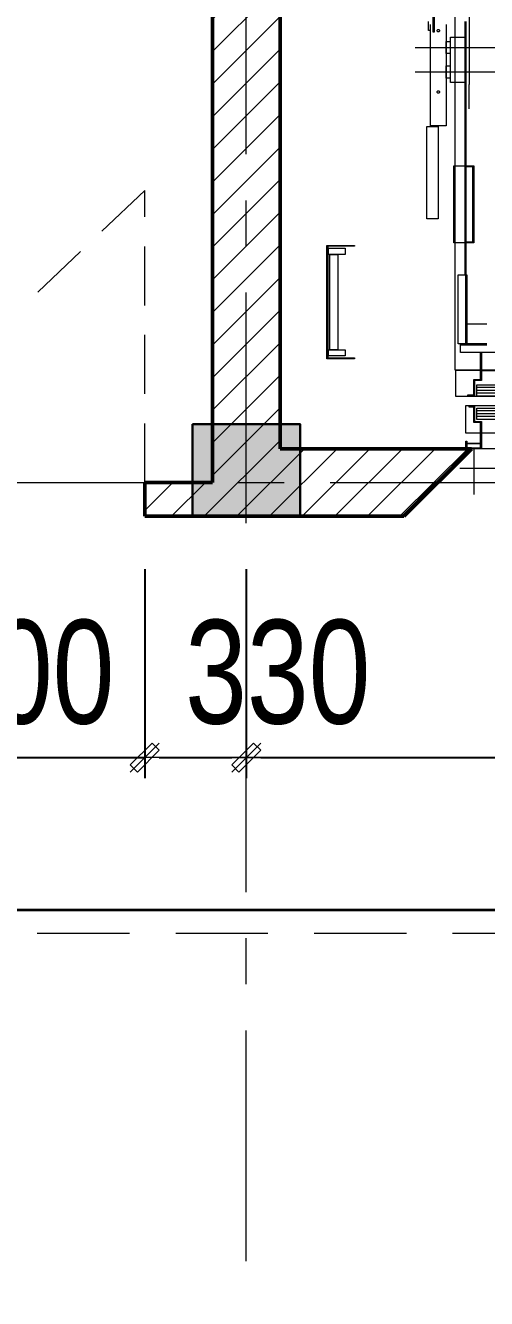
# Model space of a CAD drawing. Header units: millimetres. Extents: x 1109421 to 1726579, y -247837 to 144927.
# Drawn here: x 1562536 to 1564035, y -208375 to -204234 of the extents above; entities that cross this region are included whole.
import ezdxf

# ---------------------------------------------------------------- set-up
doc = ezdxf.new("R2010")
doc.units = ezdxf.units.MM
doc.header["$LTSCALE"] = 600
doc.header["$MEASUREMENT"] = 0
for name, pattern in [('00_Hidden', [2.4, 1.6, -0.8]), ('CENTER', [2, 1.25, -0.25, 0.25, -0.25]), ('HIDDEN', [0.375, 0.25, -0.125])]:
    doc.linetypes.add(name, pattern=pattern)
doc.layers.get('0').update_dxf_attribs({"lineweight": 0})
doc.layers.get('Defpoints').update_dxf_attribs({"lineweight": 0})
for name, color, linetype, lineweight in [('cat1', 30, 'Continuous', 50), ('cat2', 22, 'Continuous', 30), ('dim', 144, 'Continuous', 13), ('HATCH-1', 250, 'Continuous', 9), ('hatch1', 136, 'Continuous', 9), ('LC MANH DUT', 35, 'HIDDEN', 5), ('Noi that', 35, 'Continuous', 9), ('PCCC - CHUA CHAY - ONG D80', 30, 'Continuous', 35), ('thay1', 63, 'Continuous', 18), ('truc', 76, 'CENTER', 9)]:
    doc.layers.add(name, color=color, linetype=linetype, lineweight=lineweight)
doc.styles.add('HOATBIF', font='hoatbif.shx', dxfattribs={"width": 0.8})
doc.dimstyles.new('1-135', dxfattribs={"dimscale": 135, "dimtxt": 2.5, "dimasz": 0.35, "dimexe": 0.5, "dimexo": 0, "dimgap": 0.8, "dimtad": 1, "dimdec": 0, "dimzin": 0, "dimdsep": 46, "dimtxsty": 'HOATBIF', "dimblk1": 'DOT', "dimblk2": 'DOT', "dimsah": 1, "dimcen": -1, "dimdle": 1, "dimclrd": 256, "dimclre": 256, "dimclrt": 4, "dimadec": 3, "dimazin": 2, "dimtfac": 0.333333, "dimtdec": 0, "dimtix": 1, "dimtmove": 2, "dimatfit": 3, "dimldrblk": 'DOT', "dimfxl": 1, "dimtvp": 0.833333, "dimtolj": 1, "dimtzin": 0, "dimarcsym": 0})

# ---------------------------------------------------------------- blocks, each defined once
blk = doc.blocks.new('tm1')
at = {"layer": 'HATCH-1', "color": 250}
for p, q in [((1882.7, 255), (1882.7, 2755)), ((1837.7, 1425), (1837.7, 1185)), ((1950.7, 1411.5), (1950.7, 1355)), ((1954.7, 1355), (1954.7, 1415.5)), ((1847.7, 1390), (1847.7, 565.7)), ((1850.7, 565.7), (1850.7, 1390)), ((1912.7, 1380), (1912.7, 1050)), ((1962.7, 1050), (1962.7, 1380)), ((1969.7, 1360), (1969.7, 1390)), ((1897.7, 1338.5), (1850.7, 1338.5)), ((1897.7, 1191.5), (1897.7, 1338.5)), ((1934, 1361.5), (1933.7, 1360)), ((1933.7, 1360), (1934, 1358.5)), ((1934.8, 1362.8), (1934, 1361.5)), ((1934, 1358.5), (1934.8, 1357.2)), ((1936.1, 1363.7), (1934.8, 1362.8)), ((1934.8, 1357.2), (1936.1, 1356.3)), ((1937.7, 1364), (1936.1, 1363.7)), ((1936.1, 1356.3), (1937.7, 1356)), ((1939.2, 1363.7), (1937.7, 1364)), ((1937.7, 1356), (1939.2, 1356.3)), ((1940.5, 1362.8), (1939.2, 1363.7)), ((1939.2, 1356.3), (1940.5, 1357.2)), ((1941.4, 1361.5), (1940.5, 1362.8)), ((1940.5, 1357.2), (1941.4, 1358.5)), ((1941.7, 1360), (1941.4, 1361.5)), ((1941.4, 1358.5), (1941.7, 1360)), ((1950.7, 1355), (1954.7, 1355)), ((1962.7, 1360), (1969.7, 1360)), ((2012.7, 1305), (1662.7, 1305)), ((1907, 1325), (1897.7, 1325)), ((1897.7, 1285), (1907, 1285)), ((1912.7, 1325), (1907, 1325)), ((1907, 1285), (1912.7, 1285)), ((1912.7, 1285), (1912.7, 1325)), ((1907, 1245), (1897.7, 1245)), ((1912.7, 1245), (1907, 1245)), ((1912.7, 1205), (1912.7, 1245)), ((1662.7, 1225), (2012.7, 1225)), ((1897.7, 1205), (1907, 1205)), ((1907, 1205), (1912.7, 1205)), ((1837.7, 1105), (1837.7, 1185)), ((1850.7, 1191.5), (1897.7, 1191.5)), ((1934, 1161.5), (1933.7, 1160)), ((1933.7, 1160), (1934, 1158.5)), ((1934.8, 1162.8), (1934, 1161.5)), ((1936.1, 1163.7), (1934.8, 1162.8)), ((1937.7, 1164), (1936.1, 1163.7)), ((1939.2, 1163.7), (1937.7, 1164)), ((1940.5, 1162.8), (1939.2, 1163.7)), ((1941.4, 1161.5), (1940.5, 1162.8)), ((1941.7, 1160), (1941.4, 1161.5)), ((1941.4, 1158.5), (1941.7, 1160)), ((1934, 1158.5), (1934.8, 1157.2)), ((1934.8, 1157.2), (1936.1, 1156.3)), ((1936.1, 1156.3), (1937.7, 1156)), ((1937.7, 1156), (1939.2, 1156.3)), ((1939.2, 1156.3), (1940.5, 1157.2)), ((1940.5, 1157.2), (1941.4, 1158.5)), ((1912.7, 1050), (1962.7, 1050)), ((1974.7, 1048), (1938.7, 1048)), ((1938.7, 1048), (1938.7, 748)), ((1974.7, 748), (1974.7, 1048)), ((1847.7, 920), (1822.7, 920)), ((1822.7, 920), (1822.7, 670)), ((1847.7, 920), (1822.7, 920)), ((1822.7, 920), (1822.7, 670)), ((1825.7, 917), (1847.7, 917)), ((1825.7, 673), (1825.7, 917)), ((1847.7, 917), (1847.7, 920)), ((1887.7, 920), (1850.7, 920)), ((1887.7, 670), (1887.7, 920)), ((1938.7, 748), (1974.7, 748)), ((1822.7, 670), (1847.7, 670)), ((1822.7, 670), (1847.7, 670)), ((1847.7, 673), (1825.7, 673)), ((1847.7, 670), (1847.7, 673)), ((1850.7, 670), (1887.7, 670)), ((2210, 661.5), (2210, 658.5)), ((2300, 661.5), (2210, 661.5)), ((2210, 658.5), (2297, 658.5)), ((2295, 652), (2240, 652)), ((2240, 652), (2240, 632)), ((2240, 632), (2295, 632)), ((2290, 632), (2264, 632)), ((2264, 632), (2264, 322)), ((2290, 322), (2290, 632)), ((2295, 632), (2295, 652)), ((2297, 658.5), (2297, 295.5)), ((2300, 292.5), (2300, 661.5)), ((1848.2, 565.7), (1845.2, 565.7)), ((1845.2, 565.7), (1845.2, 340.7)), ((1848.2, 340.7), (1848.2, 565.7)), ((1873.2, 565.7), (1848.2, 565.7)), ((1848.2, 565.7), (1848.2, 340.7)), ((1873.2, 340.7), (1873.2, 565.7)), ((1845.2, 405.7), (1780.2, 405.7)), ((1845.2, 340.7), (1845.2, 405.7)), ((1780.2, 340.7), (1845.2, 340.7)), ((1865.2, 340.7), (1780.2, 340.7)), ((1780.2, 337.7), (1865.2, 337.7)), ((1865.2, 337.7), (1780.2, 337.7)), ((1845.2, 340.7), (1848.2, 340.7)), ((1848.2, 340.7), (1873.2, 340.7)), ((1865.2, 337.7), (1865.2, 340.7)), ((1865.2, 312.7), (1865.2, 337.7)), ((1640.2, 312.7), (1865.2, 312.7)), ((1797.7, 312.7), (1797.7, 222)), ((1800.7, 225), (1800.7, 312.7)), ((2210, 295.5), (2210, 292.5)), ((2297, 295.5), (2210, 295.5)), ((2210, 292.5), (2300, 292.5)), ((2295, 322), (2240, 322)), ((2240, 322), (2240, 302)), ((2240, 302), (2295, 302)), ((2264, 322), (2290, 322)), ((2295, 302), (2295, 322)), ((512.7, 255), (1882.7, 255)), ((697.7, 253.5), (1797.7, 253.5)), ((1881.2, 255), (1800.7, 255)), ((1881.2, 170), (1881.2, 255)), ((1812.6, 208), (1275.2, 208)), ((1797.7, 222), (1819.7, 222)), ((1822.7, 225), (1800.7, 225)), ((1812.6, 171), (1812.6, 208)), ((1819.7, 222), (1819.7, 172)), ((1822.7, 175), (1822.7, 225)), ((531.9, 170), (1881.2, 170)), ((1275.2, 198.7), (1812.7, 198.7)), ((1275.2, 189.5), (1812.7, 189.5)), ((1275.2, 180.2), (1812.7, 180.2)), ((1275.2, 171), (1812.6, 171)), ((1819.7, 172), (1841.2, 172)), ((1841.2, 175), (1822.7, 175)), ((1841.2, 172), (1841.2, 175)), ((1847.7, 140), (531.9, 140)), ((1812.6, 132), (1275.2, 132)), ((1812.6, 95), (1812.6, 132)), ((1837.7, 138.5), (1819.7, 138.5)), ((1819.7, 138.5), (1819.7, 88.5)), ((1822.7, 135.5), (1837.7, 135.5)), ((1822.7, 85.5), (1822.7, 135.5)), ((1837.7, 135.5), (1837.7, 138.5)), ((1847.7, 50), (1847.7, 140)), ((1275.2, 122.7), (1812.7, 122.7)), ((1275.2, 113.5), (1812.7, 113.5)), ((1275.2, 104.2), (1812.7, 104.2)), ((1275.2, 95), (1812.6, 95)), ((1797.7, 88.5), (1797.7, 0)), ((1819.7, 88.5), (1797.7, 88.5)), ((1800.7, 3), (1800.7, 85.5)), ((1800.7, 85.5), (1822.7, 85.5)), ((1847.8, 87), (1847.7, 87)), ((1847.7, 83), (1847.8, 83)), ((1847.8, 83), (1847.8, 87)), ((97.7, 50), (1797.7, 50)), ((1797.7, 0), (1797.7, 50)), ((1800.7, 50), (1847.7, 50)), ((1844.7, 17), (1800.7, 17)), ((1800.7, 17), (1844.7, 17)), ((1844.7, 17), (1800.7, 17)), ((1844.7, 3), (1800.7, 3)), ((1847.7, 25), (1844.7, 25)), ((1844.7, 25), (1844.7, 3)), ((1847.7, 0), (1847.7, 25)), ((697.7, 0), (1797.7, 0)), ((1797.7, 0), (1847.7, 0)), ((1822.7, 0), (1822.7, -149.1)), ((1867.7, -63), (672.7, -63))]:
    blk.add_line(p, q, dxfattribs=at)
blk = doc.blocks.new('DOT')
at = {"layer": 'dim'}
for p, q in [((-1, -1), (1, 1)), ((-3, 0), (3, 0))]:
    blk.add_line(p, q, dxfattribs=at)
blk.add_lwpolyline([(0.5, 1), (-1, -0.5), (-0.5, -1), (1, 0.5)], close=True, dxfattribs=at)
blk = doc.blocks.new('*D1388')
at = {"layer": 'Defpoints', "color": 0, "transparency": 16777216}
for p in [(1561923.8, -206002.7), (1562923.8, -206002.7), (1562923.8, -206615)]:
    blk.add_point(p, dxfattribs=at)
at = {"layer": 'dim', "lineweight": -2, "transparency": 16777216}
for p, q in [((1561923.8, -206002.7), (1561923.8, -206682.5)), ((1562923.8, -206002.7), (1562923.8, -206682.5)), ((1561876.6, -206615), (1561829.3, -206615)), ((1561923.8, -206615), (1562923.8, -206615)), ((1562971.1, -206615), (1563018.3, -206615))]:
    blk.add_line(p, q, dxfattribs=at)
at = {"layer": 'dim', "lineweight": -2, "transparency": 16777216, "xscale": 47.25, "yscale": 47.25, "zscale": 47.25}
blk.add_blockref('DOT', (1561923.8, -206615), dxfattribs=at)
at = {"layer": 'dim', "lineweight": -2, "transparency": 16777216, "xscale": 47.25, "yscale": 47.25, "zscale": 47.25, "rotation": 180}
blk.add_blockref('DOT', (1562923.8, -206615), dxfattribs=at)
at = {"layer": 'dim', "color": 4, "transparency": 16777216, "insert": (1562423.8, -206338.2), "char_height": 337.5, "attachment_point": 5, "style": 'HOATBIF'}
blk.add_mtext('\\A1;1000', dxfattribs=at)
blk = doc.blocks.new('_Dot')
at = {"color": 0, "linetype": 'ByBlock', "lineweight": -2}
blk.add_line((-0.5, 0), (-1, 0), dxfattribs=at)
at = {"color": 0, "linetype": 'ByBlock', "const_width": 0.5}
blk.add_lwpolyline([(-0.25, 0, 1), (0.25, 0, 1)], format="xyb", close=True, dxfattribs=at)
blk = doc.blocks.new('*D1389')
at = {"layer": 'Defpoints', "color": 0, "transparency": 16777216}
for p in [(1562923.8, -206002.7), (1563253.8, -206002.7), (1563253.8, -206615)]:
    blk.add_point(p, dxfattribs=at)
at = {"layer": 'dim', "lineweight": -2, "transparency": 16777216}
for p, q in [((1562923.8, -206002.7), (1562923.8, -206682.5)), ((1563253.8, -206002.7), (1563253.8, -206682.5)), ((1562971.1, -206615), (1563206.6, -206615))]:
    blk.add_line(p, q, dxfattribs=at)
at = {"layer": 'dim', "lineweight": -2, "transparency": 16777216, "xscale": 47.25, "yscale": 47.25, "zscale": 47.25, "rotation": 180}
blk.add_blockref('DOT', (1562923.8, -206615), dxfattribs=at)
at = {"layer": 'dim', "lineweight": -2, "transparency": 16777216, "xscale": 47.25, "yscale": 47.25, "zscale": 47.25}
blk.add_blockref('DOT', (1563253.8, -206615), dxfattribs=at)
at = {"layer": 'dim', "color": 4, "transparency": 16777216, "insert": (1563356.3, -206338.2), "char_height": 337.5, "attachment_point": 5, "style": 'HOATBIF'}
blk.add_mtext('\\A1;330', dxfattribs=at)
blk = doc.blocks.new('*D1390')
at = {"layer": 'Defpoints', "color": 0, "transparency": 16777216}
for p in [(1563253.8, -206002.7), (1565933.8, -206002.7), (1565933.8, -206615)]:
    blk.add_point(p, dxfattribs=at)
at = {"layer": 'dim', "lineweight": -2, "transparency": 16777216}
for p, q in [((1563253.8, -206002.7), (1563253.8, -206682.5)), ((1565933.8, -206002.7), (1565933.8, -206682.5)), ((1563301.1, -206615), (1565886.6, -206615))]:
    blk.add_line(p, q, dxfattribs=at)
at = {"layer": 'dim', "lineweight": -2, "transparency": 16777216, "xscale": 47.25, "yscale": 47.25, "zscale": 47.25, "rotation": 180}
blk.add_blockref('DOT', (1563253.8, -206615), dxfattribs=at)
at = {"layer": 'dim', "lineweight": -2, "transparency": 16777216, "xscale": 47.25, "yscale": 47.25, "zscale": 47.25}
blk.add_blockref('DOT', (1565933.8, -206615), dxfattribs=at)
at = {"layer": 'dim', "color": 4, "transparency": 16777216, "insert": (1564593.8, -206338.2), "char_height": 337.5, "attachment_point": 5, "style": 'HOATBIF'}
blk.add_mtext('\\A1;2680', dxfattribs=at)
blk = doc.blocks.new('COT BT')
at = {"layer": 'cat2', "ltscale": 2}
h = blk.add_hatch(color=256, dxfattribs=at)
h.dxf.hatch_style = 1
h.paths.add_polyline_path([(240, 190), (-110, 190), (-110, -110), (240, -110)])
blk.add_lwpolyline([(-110, 190), (240, 190), (240, -110), (-110, -110)], close=True, dxfattribs=at)

msp = doc.modelspace()

# ---------------------------------------------------------------- hatches: boundary and pattern name
at = {"layer": 'hatch1'}
h = msp.add_hatch(dxfattribs=at)
h.set_pattern_fill('ANSI31', color=256, scale=600)
h.set_pattern_definition([(45, (-475069.9, -175305.75), (-53.0330086, 53.0330086), [])])
h.paths.add_polyline_path([(1588443.8, -200610.3), (1546423.8, -200610.3), (1546423.8, -206120.3), (1546643.8, -206120.3), (1546643.8, -200830.3), (1548883.8, -200830.3), (1548883.8, -206620.3), (1549103.8, -206620.3), (1549103.8, -200830.3), (1558423.8, -200830.3), (1558423.8, -206020.3), (1558643.8, -206020.3), (1558643.8, -205830.3), (1561923.8, -205830.3), (1561923.8, -205720.3), (1558643.8, -205720.3), (1558643.8, -200830.3), (1563143.8, -200830.3), (1563143.8, -205720.3), (1562923.8, -205720.3), (1562923.8, -205830.3), (1563765.6, -205830.3), (1563985.6, -205610.3), (1563363.8, -205610.3), (1563363.8, -200830.3), (1565823.8, -200830.3), (1565823.8, -205610.3), (1565145.6, -205610.3), (1565365.6, -205830.3), (1568253.8, -205830.3), (1568253.8, -205720.3), (1566043.8, -205720.3), (1566043.8, -200830.3), (1571023.8, -200830.3), (1571023.8, -205720.3), (1571243.8, -205720.3), (1571243.8, -200830.3), (1574068.8, -200830.3), (1574068.8, -203830.3), (1572968.8, -203830.3), (1572968.8, -204710.3), (1573078.8, -204710.3), (1573078.8, -203940.3), (1575078.8, -203940.3), (1575078.8, -204710.3), (1575188.8, -204710.3), (1575188.8, -203830.3), (1574288.8, -203830.3), (1574288.8, -200830.3), (1577023.8, -200830.3), (1577023.8, -205720.3), (1575188.8, -205720.3), (1575188.8, -205610.3), (1575078.8, -205610.3), (1575078.8, -205830.3), (1577568.8, -205830.3), (1577568.8, -205610.3), (1577243.8, -205610.3), (1577243.8, -200830.3), (1580078.8, -200830.3), (1580078.8, -205610.3), (1579968.8, -205610.3), (1579968.8, -205830.3), (1580078.8, -205830.3), (1580448.8, -205830.3), (1580448.8, -205610.3), (1580188.8, -205610.3), (1580188.8, -200830.3), (1583078.8, -200830.3), (1583078.8, -205610.3), (1582848.8, -205610.3), (1582848.8, -205830.3), (1583513.8, -205830.3), (1583513.8, -205610.3), (1583188.8, -205610.3), (1583188.8, -200830.3), (1588223.8, -200830.3), (1588223.8, -205610.3), (1585913.8, -205610.3), (1585913.8, -205830.3), (1586023.8, -205830.3), (1586023.8, -206570.3), (1586243.8, -206570.3), (1586243.8, -205830.3), (1588223.8, -205830.3), (1588223.8, -212610.3), (1587243.8, -212610.3), (1587243.8, -213270.3), (1588443.8, -213270.3), (1588443.8, -212610.3)])
h.paths.add_polyline_path([(1587463.8, -212830.3), (1588223.8, -212830.3), (1588223.8, -213050.3), (1587463.8, -213050.3)], flags=16)
h.paths.add_polyline_path([(1573078.8, -205610.3), (1572968.8, -205610.3), (1572968.8, -205720.3), (1569553.8, -205720.3), (1569553.8, -205830.3), (1573078.8, -205830.3)], flags=17)
h.paths.add_polyline_path([(1579068.8, -205610.3), (1578768.8, -205610.3), (1578768.8, -205830.3), (1579068.8, -205830.3)], flags=17)
h.paths.add_polyline_path([(1581948.8, -205610.3), (1581648.8, -205610.3), (1581648.8, -205830.3), (1581948.8, -205830.3)], flags=17)
h.paths.add_polyline_path([(1585013.8, -205610.3), (1584713.8, -205610.3), (1584713.8, -205830.3), (1585013.8, -205830.3)], flags=17)
h.paths.add_polyline_path([(1586243.8, -207470.3), (1586023.8, -207470.3), (1586023.8, -208610.3), (1584308.8, -208610.3), (1584308.8, -208830.3), (1588223.8, -208830.3), (1588223.8, -208610.3), (1586243.8, -208610.3)], flags=17)
h.paths.add_polyline_path([(1584158.8, -212610.3), (1583133.8, -212610.3), (1583133.8, -208830.3), (1583308.8, -208830.3), (1583308.8, -208610.3), (1582853.8, -208610.3), (1582853.8, -208830.3), (1583023.8, -208830.3), (1583023.8, -212610.3), (1582558.8, -212610.3), (1582558.8, -212830.3), (1582958.8, -212830.3), (1582958.8, -213270.3), (1584158.8, -213270.3)])
h.paths.add_polyline_path([(1583173.3, -212830.3), (1583933.3, -212830.3), (1583933.3, -213050.3), (1583173.3, -213050.3)], flags=16)
h.paths.add_polyline_path([(1580453.8, -208610.3), (1579968.8, -208610.3), (1579968.8, -208830.3), (1580078.8, -208830.3), (1580078.8, -212610.3), (1580188.8, -212610.3), (1580188.8, -208830.3), (1580453.8, -208830.3)], flags=17)
h.paths.add_polyline_path([(1577568.8, -208610.3), (1576858.8, -208610.3), (1576858.8, -208830.3), (1577078.8, -208830.3), (1577078.8, -212610.3), (1577188.8, -212610.3), (1577188.8, -208830.3), (1577568.8, -208830.3)], flags=17)
h.paths.add_polyline_path([(1579068.8, -208610.3), (1578768.8, -208610.3), (1578768.8, -208830.3), (1579068.8, -208830.3)], flags=17)
h.paths.add_polyline_path([(1581953.8, -208610.3), (1581653.8, -208610.3), (1581653.8, -208830.3), (1581953.8, -208830.3)], flags=17)
h.paths.add_polyline_path([(1577973.8, -212610.3), (1577573.8, -212610.3), (1576693.8, -212610.3), (1576293.8, -212610.3), (1576293.8, -212830.3), (1576693.8, -212830.3), (1576693.8, -213050.3), (1577573.8, -213050.3), (1577573.8, -212830.3), (1577973.8, -212830.3)], flags=17)
h.paths.add_polyline_path([(1575558.8, -208610.3), (1570738.8, -208610.3), (1570738.8, -208830.3), (1575558.8, -208830.3)], flags=17)
h.paths.add_polyline_path([(1569438.8, -208610.3), (1568533.8, -208610.3), (1568533.8, -212610.3), (1568643.8, -212610.3), (1568643.8, -208830.3), (1569438.8, -208830.3)], flags=17)
h.paths.add_polyline_path([(1571573.8, -212830.3), (1571973.8, -212830.3), (1571973.8, -212610.3), (1571573.8, -212610.3), (1570693.8, -212610.3), (1570693.8, -212830.3), (1570693.8, -213050.3), (1571573.8, -213050.3)], flags=17)
h.paths.add_polyline_path([(1566373.8, -212610.3), (1565493.8, -212610.3), (1565493.8, -212830.3), (1565493.8, -213050.3), (1566373.8, -213050.3)], flags=17)
h.paths.add_polyline_path([(1563693.8, -212610.3), (1562813.8, -212610.3), (1562413.8, -212610.3), (1562413.8, -212830.3), (1562813.8, -212830.3), (1562813.8, -213050.3), (1563693.8, -213050.3), (1563693.8, -212830.3)], flags=17)
h.paths.add_polyline_path([(1558973.8, -212830.3), (1559373.8, -212830.3), (1559373.8, -212610.3), (1558973.8, -212610.3), (1558643.8, -212610.3), (1558643.8, -208420.3), (1558423.8, -208420.3), (1558423.8, -212610.3), (1558093.8, -212610.3), (1557693.8, -212610.3), (1557693.8, -212830.3), (1558093.8, -212830.3), (1558093.8, -213050.3), (1558973.8, -213050.3)], flags=17)
h.paths.add_polyline_path([(1553373.8, -212610.3), (1552973.8, -212610.3), (1552093.8, -212610.3), (1551693.8, -212610.3), (1551693.8, -212830.3), (1552093.8, -212830.3), (1552093.8, -213050.3), (1552973.8, -213050.3), (1552973.8, -212830.3), (1553373.8, -212830.3)], flags=17)
h.paths.add_polyline_path([(1547703.8, -212610.3), (1547303.8, -212610.3), (1546643.8, -212610.3), (1546643.8, -208320.3), (1546423.8, -208320.3), (1546423.8, -212830.3), (1546423.8, -213050.3), (1547303.8, -213050.3), (1547303.8, -212830.3), (1547703.8, -212830.3)], flags=17)
h.paths.add_polyline_path([(1549103.8, -207920.3), (1548883.8, -207920.3), (1548883.8, -212610.3), (1549103.8, -212610.3)], flags=17)

# ---------------------------------------------------------------- linework, layer by layer
at = {"layer": 'cat1'}
for p, q in [((1563143.8, -205720.3), (1563143.8, -200830.3)), ((1563363.8, -205610.3), (1563363.8, -200830.3)), ((1563985.6, -205610.3), (1563363.8, -205610.3)), ((1563765.6, -205830.3), (1563985.6, -205610.3)), ((1563143.8, -205720.3), (1562923.8, -205720.3)), ((1562923.8, -205720.3), (1562923.8, -205830.3)), ((1563765.6, -205830.3), (1562923.8, -205830.3))]:
    msp.add_line(p, q, dxfattribs=at)
at = {"layer": 'LC MANH DUT', "ltscale": 2}
msp.add_line((1542774.4, -207186.6), (1591430.5, -207186.6), dxfattribs=at)
at = {"layer": 'Noi that', "linetype": '00_Hidden', "ltscale": 0.2}
for p, q in [((1562923.8, -204770.3), (1561923.8, -205720.3)), ((1562923.8, -205720.3), (1562923.8, -204770.3))]:
    msp.add_line(p, q, dxfattribs=at)
at = {"layer": 'PCCC - CHUA CHAY - ONG D80'}
msp.add_lwpolyline([(1560605, -207110.1), (1576860.3, -207110.1)], dxfattribs=at)
at = {"layer": 'truc'}
for p, q in [((1563253.8, -217852.6), (1563253.8, -197632.2)), ((1544326.5, -205720.3), (1591297.2, -205720.3))]:
    msp.add_line(p, q, dxfattribs=at)

# ---------------------------------------------------------------- block references
at = {"layer": 'cat1'}
msp.add_blockref('COT BT', (1563188.8, -205720.3), dxfattribs=at)
at = {"layer": 'thay1', "xscale": -1}
msp.add_blockref('tm1', (1565815.8, -205610.3), dxfattribs=at)

# ---------------------------------------------------------------- dimensions: what is measured, and where the dimension line sits
at = {"layer": 'dim'}
for base, p1, p2, picture, middle in [((1562923.8, -206615), (1561923.8, -206002.7), (1562923.8, -206002.7), '*D1388', (1562423.8, -206338.2)), ((1565933.8, -206615), (1563253.8, -206002.7), (1565933.8, -206002.7), '*D1390', (1564593.8, -206338.2))]:
    dim = msp.add_linear_dim(base=base, p1=p1, p2=p2, dimstyle='1-135', dxfattribs=at)
    dim.commit()
    dim.dimension.update_dxf_attribs({"geometry": picture, "text_midpoint": middle})
dim = msp.add_linear_dim(base=(1563253.8, -206615), p1=(1562923.8, -206002.7), p2=(1563253.8, -206002.7), dimstyle='1-135', dxfattribs=at)
dim.commit()
dim.dimension.update_dxf_attribs({"geometry": '*D1389', "text_midpoint": (1563356.3, -206338.2), "dimtype": 160})

doc.saveas('drawing.dxf')
